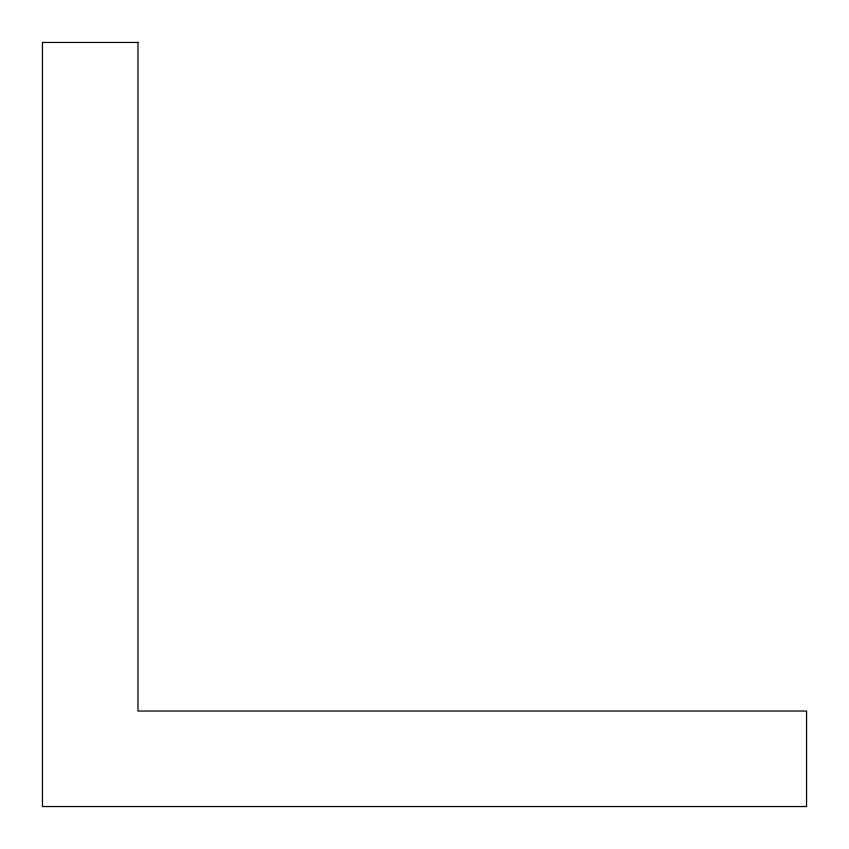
<?xml version="1.0" encoding="UTF-8"?>
<svg xmlns="http://www.w3.org/2000/svg" width="849" height="849" viewBox="0 0 849 849"><rect width="100%" height="100%" fill="white"/><g stroke="black" fill="none" stroke-linecap="round" stroke-linejoin="round"><path stroke-width="1.27" d="M137.963 42.45L42.45 42.45L42.45 806.55L806.55 806.55L806.55 711.038L137.963 711.038L137.963 42.45"/></g></svg>
